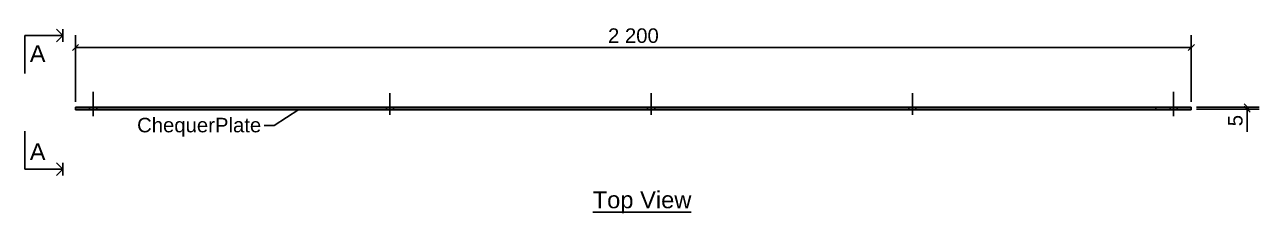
# Model space of a CAD drawing. Header units: millimetres. Extents: x 30 to 21116, y 42 to 1087.
# Drawn here: x 18682 to 21116, y 42 to 415 of the extents above; entities that cross this region are included whole.
import ezdxf

# ---------------------------------------------------------------- set-up
doc = ezdxf.new("R2010")
doc.units = ezdxf.units.MM
doc.styles.add('Arial', font='ARIAL.TTF', dxfattribs={"height": 0.2})

# ---------------------------------------------------------------- blocks, each defined once
blk = doc.blocks.new('Unknown-3614792-11 - 1186')
at = {"color": 6, "linetype": 'Continuous'}
blk.add_line((19801.5, 45), (19995.9, 45), dxfattribs=at)
at = {"color": 0, "linetype": 'Continuous'}
blk.add_wipeout([(19995.9, 52.5), (19995.9, 87.5), (19801.5, 87.5), (19801.5, 52.5)], dxfattribs=at)
at = {"color": 6, "linetype": 'Continuous', "style": 'Arial'}
blk.add_text('Top View', height=33.43, dxfattribs=at).set_placement((19801.5, 52.5))
blk = doc.blocks.new('Bolt-3614792-1223 - 1186')
at = {"color": 96, "linetype": 'Continuous'}
for p, q in [((20946.7, 234.6), (20946.7, 282.5)), ((20946.7, 234.6), (20946.7, 282.5)), ((20939.7, 252.5), (20939.7, 248)), ((20939.7, 252.5), (20939.7, 248)), ((20953.7, 252.5), (20953.7, 248)), ((20953.7, 252.5), (20953.7, 248))]:
    blk.add_line(p, q, dxfattribs=at)
blk = doc.blocks.new('Part-3614792-1221 - 1186')
at = {"color": 30, "linetype": 'Continuous'}
for p, q in [((18781.7, 248), (18781.7, 252.5)), ((20981.7, 252.5), (18781.7, 252.5)), ((20911.7, 248), (18781.7, 248)), ((20911.7, 248), (20911.7, 252.5)), ((20981.7, 248), (20911.7, 248)), ((20981.7, 252.5), (20981.7, 248))]:
    blk.add_line(p, q, dxfattribs=at)
blk = doc.blocks.new('Bolt-3614792-1222 - 1186')
at = {"color": 96, "linetype": 'Continuous'}
for p, q in [((18816.7, 234.6), (18816.7, 282.5)), ((18816.7, 234.6), (18816.7, 282.5)), ((18816.7, 234.6), (18816.7, 282.5)), ((18809.7, 252.5), (18809.7, 248)), ((18809.7, 252.5), (18809.7, 248)), ((18809.7, 252.5), (18809.7, 248)), ((18823.7, 252.5), (18823.7, 248)), ((18823.7, 252.5), (18823.7, 248)), ((18823.7, 252.5), (18823.7, 248))]:
    blk.add_line(p, q, dxfattribs=at)
blk = doc.blocks.new('Bolt-3614792-1224 - 1186')
at = {"color": 96, "linetype": 'Continuous'}
for p, q in [((20431.7, 237), (20431.7, 280)), ((20431.7, 237), (20431.7, 280)), ((20431.7, 237), (20431.7, 280)), ((20424.7, 252.5), (20424.7, 248)), ((20424.7, 252.5), (20424.7, 248)), ((20424.7, 252.5), (20424.7, 248)), ((20438.7, 252.5), (20438.7, 248)), ((20438.7, 252.5), (20438.7, 248)), ((20438.7, 252.5), (20438.7, 248))]:
    blk.add_line(p, q, dxfattribs=at)
blk = doc.blocks.new('Bolt-3614792-1225 - 1186')
at = {"color": 96, "linetype": 'Continuous'}
for p, q in [((19916.7, 237), (19916.7, 280)), ((19916.7, 237), (19916.7, 280)), ((19916.7, 237), (19916.7, 280)), ((19909.7, 252.5), (19909.7, 248)), ((19909.7, 252.5), (19909.7, 248)), ((19909.7, 252.5), (19909.7, 248)), ((19923.7, 252.5), (19923.7, 248)), ((19923.7, 252.5), (19923.7, 248)), ((19923.7, 252.5), (19923.7, 248))]:
    blk.add_line(p, q, dxfattribs=at)
blk = doc.blocks.new('Bolt-3614792-1226 - 1186')
at = {"color": 96, "linetype": 'Continuous'}
for p, q in [((19401.7, 237), (19401.7, 280)), ((19401.7, 237), (19401.7, 280)), ((19401.7, 237), (19401.7, 280)), ((19394.7, 252.5), (19394.7, 248)), ((19394.7, 252.5), (19394.7, 248)), ((19394.7, 252.5), (19394.7, 248)), ((19408.7, 252.5), (19408.7, 248)), ((19408.7, 252.5), (19408.7, 248)), ((19408.7, 252.5), (19408.7, 248))]:
    blk.add_line(p, q, dxfattribs=at)
blk = doc.blocks.new('Surfacing-3614792-1227 - 1186')
at = {"color": 7, "linetype": 'Continuous'}
for p, q in [((20981.7, 248), (18781.7, 248)), ((18781.7, 248), (18781.7, 247)), ((20981.7, 247), (18781.7, 247)), ((20911.7, 247), (20911.7, 248)), ((20981.7, 248), (20981.7, 247))]:
    blk.add_line(p, q, dxfattribs=at)
blk = doc.blocks.new('StraightDimension-3614792-1367 - 1186')
at = {"color": 7, "linetype": 'Continuous'}
for p, q in [((20991.7, 252.5), (21115.7, 252.5)), ((20991.7, 248), (21115.7, 248)), ((21085.7, 258.5), (21097.7, 246.5)), ((21097.7, 242), (21085.7, 254)), ((21091.7, 248), (21091.7, 252.5))]:
    blk.add_line(p, q, dxfattribs=at)
at = {"color": 0}
blk.add_wipeout([(21088.7, 242.7), (21046.7, 242.7), (21046.7, 208.5), (21088.7, 208.5)], dxfattribs=at)
at = {"color": 7, "linetype": 'Continuous'}
blk.add_line((21091.7, 248), (21091.7, 203.2), dxfattribs=at)
blk.add_line((21091.7, 248), (21091.7, 203.2), dxfattribs=at)
at = {"color": 96, "style": 'Arial'}
blk.add_text('5', height=28.7, rotation=90.0002, dxfattribs=at).set_placement((21082.7, 214.5))
blk = doc.blocks.new('StraightDimension-3614792-1273 - 1186')
at = {"color": 7, "linetype": 'Continuous'}
for p, q in [((18781.7, 262.5), (18781.7, 394.2)), ((20981.7, 262.5), (20981.7, 394.2)), ((18787.7, 376.2), (18775.7, 364.2)), ((18781.7, 370.2), (20981.7, 370.2)), ((20975.7, 364.2), (20987.7, 376.2))]:
    blk.add_line(p, q, dxfattribs=at)
at = {"color": 0}
blk.add_wipeout([(19937.7, 373.2), (19937.7, 415.2), (19825.7, 415.2), (19825.7, 373.2)], dxfattribs=at)
at = {"color": 96, "style": 'Arial'}
blk.add_text('2 200', height=28.65, dxfattribs=at).set_placement((19831.7, 379.2))
blk = doc.blocks.new('SectionMark-3614792-1271 - 1186')
at = {"color": 30, "linetype": 'Continuous'}
for p, q in [((18681.7, 393.6), (18756.7, 393.6)), ((18681.7, 130), (18756.7, 130))]:
    blk.add_line(p, q, dxfattribs=at)
at = {"color": 6, "linetype": 'Continuous'}
for p, q in [((18731.7, 393.6), (18756.7, 393.6)), ((18756.7, 393.6), (18744.2, 406.1)), ((18756.7, 393.6), (18744.2, 381.1)), ((18756.7, 406.1), (18756.7, 381.1)), ((18731.7, 130), (18756.7, 130)), ((18756.7, 130), (18744.2, 142.5)), ((18756.7, 130), (18744.2, 117.5)), ((18756.7, 142.5), (18756.7, 117.5))]:
    blk.add_line(p, q, dxfattribs=at)
at = {"color": 0, "linetype": 'Continuous'}
for points in [[(18722.8, 341.1), (18722.8, 376.1), (18691.7, 376.1), (18691.7, 341.1)], [(18722.8, 147.5), (18722.8, 182.5), (18691.7, 182.5), (18691.7, 147.5)]]:
    blk.add_wipeout(points, dxfattribs=at)
at = {"color": 30, "linetype": 'Continuous'}
for p, q in [((18681.7, 393.6), (18681.7, 318.6)), ((18681.7, 130), (18681.7, 205))]:
    blk.add_line(p, q, dxfattribs=at)
at = {"color": 6, "linetype": 'Continuous', "style": 'Arial'}
for p in [(18691.7, 341.1), (18691.7, 147.5)]:
    blk.add_text('A', height=33.4, dxfattribs=at).set_placement(p)
blk = doc.blocks.new('Mark-3614792-3218 - 1186')
at = {"color": 96, "linetype": 'Continuous'}
blk.add_line((19222, 247.5), (19173.8, 216), dxfattribs=at)
at = {"color": 0}
blk.add_wipeout([(19147.8, 202.5), (19147.8, 232.5), (18903.3, 232.5), (18903.3, 202.5)], dxfattribs=at)
blk.add_wipeout([(19147.8, 202.5), (19147.8, 232.5), (18903.3, 232.5), (18903.3, 202.5)], dxfattribs=at)
at = {"color": 96, "linetype": 'Continuous'}
blk.add_line((19173.8, 216), (19153.8, 216), dxfattribs=at)
at = {"color": 96, "style": 'Arial'}
blk.add_text('ChequerPlate', height=28.652, dxfattribs=at).set_placement((18903.3, 202.5))

msp = doc.modelspace()

# ---------------------------------------------------------------- block references
for name in ['SectionMark-3614792-1271 - 1186', 'Bolt-3614792-1222 - 1186', 'Bolt-3614792-1226 - 1186', 'Bolt-3614792-1225 - 1186', 'Bolt-3614792-1224 - 1186', 'Bolt-3614792-1223 - 1186', 'Part-3614792-1221 - 1186', 'Surfacing-3614792-1227 - 1186', 'Unknown-3614792-11 - 1186']:
    msp.add_blockref(name, (0, 0))

# ---------------------------------------------------------------- next in the draw order: block references
for name in ['Mark-3614792-3218 - 1186', 'StraightDimension-3614792-1367 - 1186']:
    msp.add_blockref(name, (0, 0))

# ---------------------------------------------------------------- next in the draw order: block references
msp.add_blockref('StraightDimension-3614792-1273 - 1186', (0, 0))

doc.saveas('drawing.dxf')
